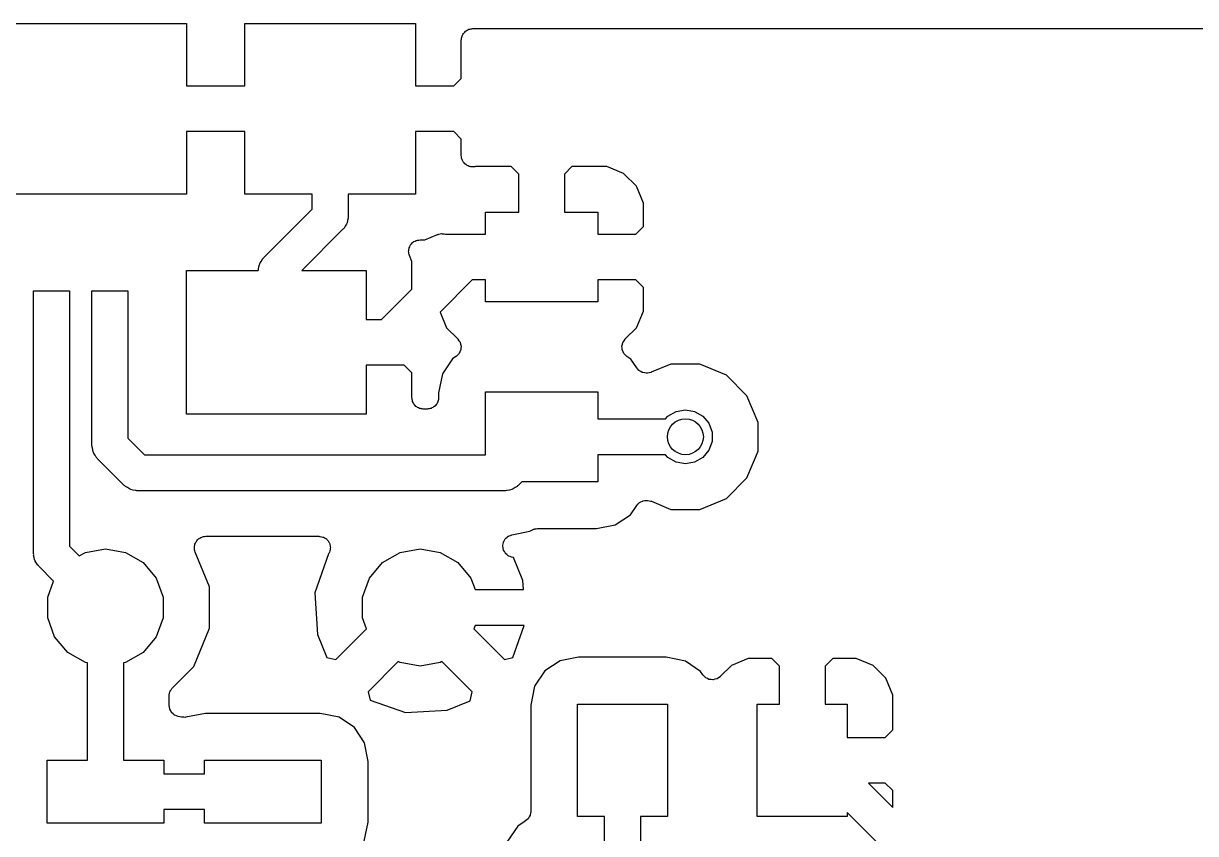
# Model space of a CAD drawing. Extents: x 0.2 to 50.9, y 0.2 to 28.3.
# Drawn here: x 9.84 to 22.87, y 18.98 to 28 of the extents above; entities that cross this region are included whole.
import ezdxf

# ---------------------------------------------------------------- set-up
doc = ezdxf.new("R2010")
doc.units = 0
doc.header["$MEASUREMENT"] = 0
doc.layers.add('BLACK', color=7, linetype='CONTINUOUS')

msp = doc.modelspace()

# ---------------------------------------------------------------- linework, layer by layer
at = {"layer": 'Black'}
for p, q in [((9.75, 28), (11.65, 28)), ((11.65, 28), (11.65, 27.304)), ((12.3, 27.304), (12.3, 28)), ((12.3, 28), (14.2, 28)), ((14.2, 28), (14.2, 27.304)), ((14.7377, 27.8966), (14.7462, 27.9038)), ((14.7462, 27.9038), (14.7534, 27.9123)), ((14.7534, 27.9123), (14.763, 27.9178)), ((14.763, 27.9178), (14.7715, 27.925)), ((14.7715, 27.925), (14.7819, 27.9288)), ((14.7819, 27.9288), (14.7916, 27.9343)), ((14.7916, 27.9343), (14.8025, 27.9363)), ((14.8025, 27.9363), (14.8129, 27.9401)), ((14.8129, 27.9401), (14.8241, 27.9401)), ((14.8241, 27.9401), (14.835, 27.942)), ((14.835, 27.942), (50.815, 27.942)), ((14.708, 27.815), (14.7099, 27.8259)), ((14.708, 27.3884), (14.708, 27.815)), ((14.7099, 27.8371), (14.7137, 27.8475)), ((14.7099, 27.8259), (14.7099, 27.8371)), ((14.7137, 27.8475), (14.7157, 27.8584)), ((14.7157, 27.8584), (14.7212, 27.8681)), ((14.7212, 27.8681), (14.725, 27.8785)), ((14.725, 27.8785), (14.7322, 27.887)), ((14.7322, 27.887), (14.7377, 27.8966)), ((14.6236, 27.304), (14.708, 27.3884)), ((11.65, 27.304), (12.3, 27.304)), ((14.2, 27.304), (14.6236, 27.304)), ((12.3, 26.796), (11.65, 26.796)), ((11.65, 26.796), (11.65, 26.1)), ((12.3, 26.1), (12.3, 26.796)), ((14.2, 26.796), (14.2, 26.1)), ((14.6236, 26.796), (14.2, 26.796)), ((14.708, 26.7116), (14.6236, 26.796)), ((14.708, 26.5293), (14.708, 26.7116)), ((14.7104, 26.5157), (14.708, 26.5293)), ((14.711, 26.5018), (14.7104, 26.5157)), ((14.7142, 26.4941), (14.711, 26.5018)), ((14.7157, 26.4859), (14.7142, 26.4941)), ((14.7226, 26.4739), (14.7157, 26.4859)), ((14.7279, 26.4611), (14.7226, 26.4739)), ((14.7335, 26.4549), (14.7279, 26.4611)), ((14.7377, 26.4477), (14.7335, 26.4549)), ((14.7483, 26.4388), (14.7377, 26.4477)), ((14.7577, 26.4286), (14.7483, 26.4388)), ((14.7651, 26.4247), (14.7577, 26.4286)), ((14.7715, 26.4193), (14.7651, 26.4247)), ((14.7845, 26.4146), (14.7715, 26.4193)), ((14.7968, 26.4082), (14.7845, 26.4146)), ((14.8051, 26.4071), (14.7968, 26.4082)), ((14.8129, 26.4043), (14.8051, 26.4071)), ((14.8268, 26.4043), (14.8129, 26.4043)), ((14.8405, 26.4025), (14.8268, 26.4043)), ((14.8487, 26.4043), (14.8405, 26.4025)), ((14.8571, 26.4043), (14.8487, 26.4043)), ((14.8673, 26.408), (14.8571, 26.4043)), ((15.2616, 26.408), (14.8673, 26.408)), ((15.346, 26.3236), (15.2616, 26.408)), ((15.9384, 26.408), (15.854, 26.3236)), ((16.326, 26.408), (15.9384, 26.408)), ((16.5128, 26.3307), (16.326, 26.408)), ((15.346, 25.9), (15.346, 26.3236)), ((15.854, 26.3236), (15.854, 25.9)), ((16.6557, 26.1878), (16.5128, 26.3307)), ((11.65, 26.1), (9.75, 26.1)), ((13.05, 26.1), (12.3, 26.1)), ((13.05, 25.9328), (13.05, 26.1)), ((14.2, 26.1), (13.45, 26.1)), ((13.45, 26.1), (13.45, 25.85)), ((16.733, 26.001), (16.6557, 26.1878)), ((16.733, 25.7384), (16.733, 26.001)), ((12.5086, 25.3914), (13.05, 25.9328)), ((13.4492, 25.8326), (13.4425, 25.8073)), ((13.45, 25.85), (13.4485, 25.8413)), ((13.4485, 25.8413), (13.4492, 25.8326)), ((14.975, 25.654), (14.975, 25.9)), ((14.975, 25.9), (15.346, 25.9)), ((15.854, 25.9), (16.225, 25.9)), ((16.225, 25.9), (16.225, 25.654)), ((13.3914, 25.7086), (12.9328, 25.25)), ((13.3965, 25.7158), (13.3914, 25.7086)), ((13.4032, 25.7214), (13.3965, 25.7158)), ((13.4163, 25.7441), (13.4032, 25.7214)), ((13.4313, 25.7655), (13.4163, 25.7441)), ((13.4335, 25.774), (13.4313, 25.7655)), ((13.4379, 25.7816), (13.4335, 25.774)), ((13.4425, 25.8073), (13.4379, 25.7816)), ((16.6486, 25.654), (16.733, 25.7384)), ((14.1577, 25.5517), (14.1666, 25.5623)), ((14.1666, 25.5623), (14.1739, 25.5665)), ((14.1739, 25.5665), (14.18, 25.5721)), ((14.18, 25.5721), (14.1928, 25.5774)), ((14.1928, 25.5774), (14.2048, 25.5843)), ((14.2048, 25.5843), (14.2131, 25.5858)), ((14.2131, 25.5858), (14.2208, 25.589)), ((14.2208, 25.589), (14.2346, 25.5896)), ((14.2346, 25.5896), (14.2483, 25.592)), ((14.2483, 25.592), (14.301, 25.592)), ((14.301, 25.592), (14.4435, 25.651)), ((14.4435, 25.651), (14.4516, 25.6528)), ((14.4516, 25.6528), (14.4592, 25.6563)), ((14.4592, 25.6563), (14.473, 25.6575)), ((14.473, 25.6575), (14.4865, 25.6605)), ((14.4865, 25.6605), (14.4948, 25.6595)), ((14.4948, 25.6595), (14.5032, 25.6602)), ((14.5032, 25.6602), (14.5165, 25.6566)), ((14.5165, 25.6566), (14.5303, 25.6548)), ((14.5303, 25.6548), (14.5318, 25.654)), ((14.5318, 25.654), (14.975, 25.654)), ((16.225, 25.654), (16.6486, 25.654)), ((14.1214, 25.4595), (14.1232, 25.4732)), ((14.1232, 25.4513), (14.1214, 25.4595)), ((14.1232, 25.4871), (14.126, 25.4949)), ((14.1232, 25.4732), (14.1232, 25.4871)), ((14.1232, 25.4429), (14.1232, 25.4513)), ((14.1279, 25.4299), (14.1232, 25.4429)), ((14.126, 25.4949), (14.1271, 25.5032)), ((14.1271, 25.5032), (14.1335, 25.5155)), ((14.1309, 25.4164), (14.1279, 25.4299)), ((14.1335, 25.5155), (14.1383, 25.5285)), ((14.1383, 25.5285), (14.1436, 25.5349)), ((14.1436, 25.5349), (14.1475, 25.5423)), ((14.1475, 25.5423), (14.1577, 25.5517)), ((12.4508, 25.2674), (12.4575, 25.2927)), ((12.4575, 25.2927), (12.4621, 25.3184)), ((12.4621, 25.3184), (12.4665, 25.326)), ((12.4665, 25.326), (12.4687, 25.3345)), ((12.4687, 25.3345), (12.4837, 25.3559)), ((12.4837, 25.3559), (12.4968, 25.3786)), ((12.4968, 25.3786), (12.5035, 25.3842)), ((12.5035, 25.3842), (12.5086, 25.3914)), ((14.158, 25.351), (14.1309, 25.4164)), ((14.158, 25.0408), (14.158, 25.351)), ((11.65, 23.65), (11.65, 25.25)), ((11.65, 25.25), (12.45, 25.25)), ((12.45, 25.25), (12.4515, 25.2587)), ((12.4515, 25.2587), (12.4508, 25.2674)), ((12.9328, 25.25), (13.65, 25.25)), ((13.65, 25.25), (13.65, 24.704)), ((13.8212, 24.704), (14.158, 25.0408)), ((14.8288, 25.146), (14.4713, 24.7885)), ((14.975, 25.146), (14.8288, 25.146)), ((14.975, 24.9), (14.975, 25.146)), ((16.6486, 25.146), (16.225, 25.146)), ((16.225, 25.146), (16.225, 24.9)), ((16.733, 25.0616), (16.6486, 25.146)), ((16.733, 24.799), (16.733, 25.0616)), ((9.95, 22.0999), (9.95, 25.025)), ((9.95, 25.025), (10.35, 25.025)), ((10.35, 25.025), (10.35, 22.1828)), ((10.6, 23.3), (10.6, 25.025)), ((10.6, 25.025), (11, 25.025)), ((11, 25.025), (11, 23.3828)), ((14.4713, 24.7885), (14.5443, 24.6122)), ((16.225, 24.9), (14.975, 24.9)), ((16.6557, 24.6122), (16.733, 24.799)), ((13.65, 24.704), (13.8212, 24.704)), ((14.5443, 24.6122), (14.668, 24.4886)), ((16.5316, 24.4881), (16.6557, 24.6122)), ((14.668, 24.4886), (14.669, 24.4871)), ((14.669, 24.4871), (14.6706, 24.4859)), ((14.6706, 24.4859), (14.6817, 24.469)), ((14.6817, 24.469), (14.6933, 24.4525)), ((14.6933, 24.4525), (14.6937, 24.4507)), ((14.6937, 24.4507), (14.6948, 24.4491)), ((14.6948, 24.4491), (14.6994, 24.4294)), ((14.6994, 24.4294), (14.7047, 24.4099)), ((14.7026, 24.3861), (14.7008, 24.366)), ((14.7049, 24.4061), (14.7026, 24.3861)), ((14.7047, 24.4099), (14.7045, 24.408)), ((14.7045, 24.408), (14.7049, 24.4061)), ((16.4947, 24.4072), (16.4949, 24.4083)), ((16.4969, 24.3864), (16.4947, 24.4072)), ((16.4948, 24.4094), (16.5003, 24.4297)), ((16.4949, 24.4083), (16.4948, 24.4094)), ((16.4987, 24.3655), (16.4969, 24.3864)), ((16.5003, 24.4297), (16.5054, 24.45)), ((16.5054, 24.45), (16.506, 24.4509)), ((16.506, 24.4509), (16.5063, 24.452)), ((16.5063, 24.452), (16.5183, 24.4692)), ((16.5183, 24.4692), (16.53, 24.4866)), ((16.53, 24.4866), (16.5309, 24.4872)), ((16.5309, 24.4872), (16.5316, 24.4881)), ((14.6111, 24.2685), (14.4971, 24.0997)), ((14.6479, 24.2927), (14.6111, 24.2685)), ((14.6493, 24.294), (14.6479, 24.2927)), ((14.651, 24.2948), (14.6493, 24.294)), ((14.6653, 24.3091), (14.651, 24.2948)), ((14.68, 24.3229), (14.6653, 24.3091)), ((14.6808, 24.3246), (14.68, 24.3229)), ((14.6822, 24.326), (14.6808, 24.3246)), ((14.6907, 24.3443), (14.6822, 24.326)), ((14.6998, 24.3623), (14.6907, 24.3443)), ((14.7, 24.3642), (14.6998, 24.3623)), ((14.7008, 24.366), (14.7, 24.3642)), ((16.4992, 24.3645), (16.4987, 24.3655)), ((16.4993, 24.3634), (16.4992, 24.3645)), ((16.5085, 24.3445), (16.4993, 24.3634)), ((16.5173, 24.3255), (16.5085, 24.3445)), ((16.5181, 24.3247), (16.5173, 24.3255)), ((16.5186, 24.3237), (16.5181, 24.3247)), ((16.5337, 24.3091), (16.5186, 24.3237)), ((16.5485, 24.2943), (16.5337, 24.3091)), ((16.5495, 24.2938), (16.5485, 24.2943)), ((16.5503, 24.2931), (16.5495, 24.2938)), ((16.5935, 24.2639), (16.5503, 24.2931)), ((16.6583, 24.1653), (16.5935, 24.2639)), ((14.0736, 24.196), (13.65, 24.196)), ((13.65, 24.196), (13.65, 23.65)), ((14.158, 24.1116), (14.0736, 24.196)), ((16.671, 24.1518), (16.6583, 24.1653)), ((16.6828, 24.1377), (16.671, 24.1518)), ((16.686, 24.1359), (16.6828, 24.1377)), ((16.6886, 24.1332), (16.686, 24.1359)), ((16.705, 24.1249), (16.6886, 24.1332)), ((16.721, 24.1157), (16.705, 24.1249)), ((17.04, 24.2081), (16.8209, 24.1176)), ((17.3614, 24.2079), (17.04, 24.2081)), ((17.6583, 24.0846), (17.3614, 24.2079)), ((14.158, 23.835), (14.158, 24.1116)), ((14.4971, 24.0997), (14.4546, 23.8874)), ((16.7247, 24.115), (16.721, 24.1157)), ((16.728, 24.1134), (16.7247, 24.115)), ((16.7463, 24.1112), (16.728, 24.1134)), ((16.7645, 24.108), (16.7463, 24.1112)), ((16.7724, 24.108), (16.7645, 24.108)), ((16.7751, 24.1085), (16.7724, 24.108)), ((16.7778, 24.1081), (16.7751, 24.1085)), ((16.7968, 24.1123), (16.7778, 24.1081)), ((16.8159, 24.1157), (16.7968, 24.1123)), ((16.8182, 24.117), (16.8159, 24.1157)), ((16.8209, 24.1176), (16.8182, 24.117)), ((17.8854, 23.8571), (17.6583, 24.0846)), ((14.4546, 23.8874), (14.4546, 23.835)), ((14.975, 23.2), (14.975, 23.9)), ((14.975, 23.9), (16.225, 23.9)), ((16.225, 23.9), (16.225, 23.6)), ((14.1599, 23.8241), (14.158, 23.835)), ((14.1599, 23.8129), (14.1599, 23.8241)), ((14.1637, 23.8025), (14.1599, 23.8129)), ((14.1657, 23.7916), (14.1637, 23.8025)), ((14.1712, 23.7819), (14.1657, 23.7916)), ((14.175, 23.7715), (14.1712, 23.7819)), ((14.1822, 23.763), (14.175, 23.7715)), ((14.1877, 23.7534), (14.1822, 23.763)), ((14.1962, 23.7462), (14.1877, 23.7534)), ((14.2034, 23.7377), (14.1962, 23.7462)), ((14.213, 23.7322), (14.2034, 23.7377)), ((14.2215, 23.725), (14.213, 23.7322)), ((14.3996, 23.7322), (14.3911, 23.725)), ((14.4092, 23.7377), (14.3996, 23.7322)), ((14.4163, 23.7462), (14.4092, 23.7377)), ((14.4248, 23.7534), (14.4163, 23.7462)), ((14.4304, 23.763), (14.4248, 23.7534)), ((14.4375, 23.7715), (14.4304, 23.763)), ((14.4413, 23.7819), (14.4375, 23.7715)), ((14.4469, 23.7916), (14.4413, 23.7819)), ((14.4488, 23.8025), (14.4469, 23.7916)), ((14.4526, 23.8129), (14.4488, 23.8025)), ((14.4546, 23.835), (14.4526, 23.8241)), ((14.4526, 23.8241), (14.4526, 23.8129)), ((18.0081, 23.56), (17.8854, 23.8571)), ((13.65, 23.65), (11.65, 23.65)), ((14.2319, 23.7212), (14.2215, 23.725)), ((14.2416, 23.7157), (14.2319, 23.7212)), ((14.2525, 23.7137), (14.2416, 23.7157)), ((14.2629, 23.7099), (14.2525, 23.7137)), ((14.2741, 23.7099), (14.2629, 23.7099)), ((14.285, 23.708), (14.2741, 23.7099)), ((14.3276, 23.708), (14.285, 23.708)), ((14.3385, 23.7099), (14.3276, 23.708)), ((14.3496, 23.7099), (14.3385, 23.7099)), ((14.3601, 23.7137), (14.3496, 23.7099)), ((14.371, 23.7157), (14.3601, 23.7137)), ((14.3806, 23.7212), (14.371, 23.7157)), ((14.3911, 23.725), (14.3806, 23.7212)), ((16.225, 23.6), (16.9807, 23.6)), ((16.9807, 23.6), (17.0064, 23.6307)), ((17.0064, 23.6307), (17.097, 23.683)), ((17.097, 23.683), (17.2, 23.7011)), ((17.2, 23.7011), (17.303, 23.683)), ((17.303, 23.683), (17.3936, 23.6307)), ((17.3936, 23.6307), (17.4608, 23.5506)), ((17.4608, 23.5506), (17.4966, 23.4523)), ((18.0079, 23.2386), (18.0081, 23.56)), ((11, 23.3828), (11.1828, 23.2)), ((17.4966, 23.3477), (17.4608, 23.2494)), ((17.4966, 23.4523), (17.4966, 23.3477)), ((10.6015, 23.2913), (10.6, 23.3)), ((10.6008, 23.2826), (10.6015, 23.2913)), ((10.6075, 23.2573), (10.6008, 23.2826)), ((10.6121, 23.2316), (10.6075, 23.2573)), ((10.6165, 23.224), (10.6121, 23.2316)), ((10.6187, 23.2155), (10.6165, 23.224)), ((10.6337, 23.1941), (10.6187, 23.2155)), ((17.4608, 23.2494), (17.3936, 23.1693)), ((17.8846, 22.9417), (18.0079, 23.2386)), ((10.6468, 23.1714), (10.6337, 23.1941)), ((10.6535, 23.1658), (10.6468, 23.1714)), ((10.6586, 23.1586), (10.6535, 23.1658)), ((10.9586, 22.8586), (10.6586, 23.1586)), ((11.1828, 23.2), (14.975, 23.2)), ((16.9807, 23.2), (16.225, 23.2)), ((16.225, 23.2), (16.225, 22.9)), ((17.0064, 23.1693), (16.9807, 23.2)), ((17.097, 23.117), (17.0064, 23.1693)), ((17.2, 23.0989), (17.097, 23.117)), ((17.303, 23.117), (17.2, 23.0989)), ((17.3936, 23.1693), (17.303, 23.117)), ((10.9658, 22.8535), (10.9586, 22.8586)), ((10.9714, 22.8468), (10.9658, 22.8535)), ((10.9941, 22.8337), (10.9714, 22.8468)), ((11.0155, 22.8187), (10.9941, 22.8337)), ((11.024, 22.8165), (11.0155, 22.8187)), ((11.0316, 22.8121), (11.024, 22.8165)), ((15.276, 22.8165), (15.2684, 22.8121)), ((15.2845, 22.8187), (15.276, 22.8165)), ((15.3059, 22.8337), (15.2845, 22.8187)), ((15.3286, 22.8468), (15.3059, 22.8337)), ((15.3342, 22.8535), (15.3286, 22.8468)), ((15.3414, 22.8586), (15.3342, 22.8535)), ((15.3828, 22.9), (15.3414, 22.8586)), ((16.225, 22.9), (15.3828, 22.9)), ((17.6571, 22.7146), (17.8846, 22.9417)), ((11.0573, 22.8075), (11.0316, 22.8121)), ((11.0826, 22.8008), (11.0573, 22.8075)), ((11.0913, 22.8015), (11.0826, 22.8008)), ((11.1, 22.8), (11.0913, 22.8015)), ((15.2, 22.8), (11.1, 22.8)), ((15.2087, 22.8015), (15.2, 22.8)), ((15.2174, 22.8008), (15.2087, 22.8015)), ((15.2427, 22.8075), (15.2174, 22.8008)), ((15.2684, 22.8121), (15.2427, 22.8075)), ((16.7213, 22.6843), (16.7257, 22.6851)), ((16.7257, 22.6851), (16.7298, 22.6871)), ((16.7298, 22.6871), (16.7474, 22.6889)), ((16.7474, 22.6889), (16.7648, 22.692)), ((16.7648, 22.692), (16.7728, 22.692)), ((16.7728, 22.692), (16.7756, 22.6915)), ((16.7756, 22.6915), (16.7784, 22.6919)), ((16.7784, 22.6919), (16.7972, 22.6877)), ((16.7972, 22.6877), (16.8162, 22.6843)), ((17.36, 22.5919), (17.6571, 22.7146)), ((16.5889, 22.5315), (16.6595, 22.6361)), ((16.6595, 22.6361), (16.6718, 22.6488)), ((16.6718, 22.6488), (16.6831, 22.6623)), ((16.6831, 22.6623), (16.687, 22.6645)), ((16.687, 22.6645), (16.6901, 22.6678)), ((16.6901, 22.6678), (16.706, 22.6755)), ((16.706, 22.6755), (16.7213, 22.6843)), ((16.8162, 22.6843), (16.8187, 22.6829)), ((16.8187, 22.6829), (16.8215, 22.6823)), ((16.8215, 22.6823), (17.0386, 22.5921)), ((17.0386, 22.5921), (17.36, 22.5919)), ((16.4183, 22.4194), (16.5889, 22.5315)), ((15.2302, 22.2927), (15.2352, 22.2946)), ((15.2352, 22.2946), (15.2396, 22.2978)), ((15.2396, 22.2978), (15.2557, 22.3026)), ((15.2557, 22.3026), (15.2713, 22.3087)), ((15.2713, 22.3087), (15.47, 22.3482)), ((15.47, 22.3482), (15.4849, 22.3582)), ((15.4849, 22.3582), (15.4988, 22.3643)), ((15.4988, 22.3643), (15.512, 22.3719)), ((15.4988, 22.3643), (15.4988, 22.3643)), ((15.512, 22.3719), (15.5189, 22.3731)), ((15.5189, 22.3731), (15.5253, 22.3759)), ((15.5189, 22.3731), (15.5189, 22.3731)), ((15.5253, 22.3759), (15.5405, 22.3769)), ((15.5405, 22.3769), (15.5555, 22.3796)), ((15.5405, 22.3769), (15.5405, 22.3769)), ((15.5555, 22.3796), (16.2128, 22.3796)), ((16.2128, 22.3796), (16.4183, 22.4194)), ((10.35, 22.1828), (10.4587, 22.0741)), ((11.7389, 22.1596), (11.7407, 22.1733)), ((11.7407, 22.1871), (11.7436, 22.195)), ((11.7407, 22.1733), (11.7407, 22.1871)), ((11.7436, 22.195), (11.7447, 22.2033)), ((11.7447, 22.2033), (11.7511, 22.2155)), ((11.7511, 22.2155), (11.7558, 22.2285)), ((11.7558, 22.2285), (11.7612, 22.2349)), ((11.7612, 22.2349), (11.7651, 22.2424)), ((11.7651, 22.2424), (11.7753, 22.2517)), ((11.7753, 22.2517), (11.7842, 22.2623)), ((11.7842, 22.2623), (11.7914, 22.2665)), ((11.7914, 22.2665), (11.7977, 22.2722)), ((11.7977, 22.2722), (11.8104, 22.2774)), ((11.8104, 22.2774), (11.8224, 22.2843)), ((11.8224, 22.2843), (11.8306, 22.2858)), ((11.8306, 22.2858), (11.8384, 22.289)), ((11.8384, 22.289), (11.8522, 22.2896)), ((11.8522, 22.2896), (11.8658, 22.292)), ((11.8658, 22.292), (13.1249, 22.292)), ((13.1249, 22.292), (13.132, 22.2908)), ((13.132, 22.2908), (13.1391, 22.2912)), ((13.1391, 22.2912), (13.1535, 22.287)), ((13.1535, 22.287), (13.1683, 22.2843)), ((13.1683, 22.2843), (13.1746, 22.2808)), ((13.1746, 22.2808), (13.1814, 22.2787)), ((13.1814, 22.2787), (13.1935, 22.2698)), ((13.1935, 22.2698), (13.2065, 22.2623)), ((13.2065, 22.2623), (13.2111, 22.2568)), ((13.2111, 22.2568), (13.2169, 22.2526)), ((13.2169, 22.2526), (13.2252, 22.24)), ((13.2252, 22.24), (13.2349, 22.2285)), ((13.2349, 22.2285), (13.2373, 22.2218)), ((13.2373, 22.2218), (13.2413, 22.2158)), ((13.2413, 22.2158), (13.2448, 22.2012)), ((13.2448, 22.2012), (13.25, 22.1871)), ((13.25, 22.1871), (13.25, 22.1799)), ((13.25, 22.1799), (13.2517, 22.1729)), ((13.2517, 22.1729), (13.25, 22.158)), ((15.1691, 22.1813), (15.1699, 22.1867)), ((15.1724, 22.1649), (15.1691, 22.1813)), ((15.1693, 22.192), (15.1733, 22.2084)), ((15.1699, 22.1867), (15.1693, 22.192)), ((15.1743, 22.1482), (15.1724, 22.1649)), ((15.1733, 22.2084), (15.1758, 22.2249)), ((15.1758, 22.2249), (15.1784, 22.2297)), ((15.1784, 22.2297), (15.1797, 22.2349)), ((15.1797, 22.2349), (15.189, 22.2489)), ((15.189, 22.2489), (15.197, 22.2636)), ((15.197, 22.2636), (15.2011, 22.2672)), ((15.2011, 22.2672), (15.2041, 22.2717)), ((15.2041, 22.2717), (15.2176, 22.2816)), ((15.2176, 22.2816), (15.2302, 22.2927)), ((9.95153, 22.0913), (9.95, 22.0999)), ((9.95076, 22.0825), (9.95153, 22.0913)), ((9.95752, 22.0573), (9.95076, 22.0825)), ((9.96206, 22.0315), (9.95752, 22.0573)), ((10.4587, 22.0741), (10.5267, 22.1134)), ((10.5267, 22.1134), (10.7499, 22.1527)), ((10.7499, 22.1527), (10.9732, 22.1134)), ((10.9732, 22.1134), (11.1695, 22)), ((11.7407, 22.1514), (11.7389, 22.1596)), ((11.7407, 22.1429), (11.7407, 22.1514)), ((11.7454, 22.13), (11.7407, 22.1429)), ((11.7484, 22.1165), (11.7454, 22.13)), ((11.9084, 21.7294), (11.7484, 22.1165)), ((13.2317, 22.0977), (13.0804, 21.6631)), ((13.2349, 22.1015), (13.2317, 22.0977)), ((13.24, 22.1156), (13.2349, 22.1015)), ((13.2467, 22.1291), (13.24, 22.1156)), ((13.2475, 22.1362), (13.2467, 22.1291)), ((13.25, 22.1429), (13.2475, 22.1362)), ((13.25, 22.158), (13.25, 22.1429)), ((13.8305, 22), (14.0268, 22.1134)), ((14.0268, 22.1134), (14.2501, 22.1527)), ((14.2501, 22.1527), (14.4733, 22.1134)), ((14.4733, 22.1134), (14.6696, 22)), ((15.1767, 22.1434), (15.1743, 22.1482)), ((15.1777, 22.1381), (15.1767, 22.1434)), ((15.1864, 22.1237), (15.1777, 22.1381)), ((15.1939, 22.1087), (15.1864, 22.1237)), ((15.1978, 22.105), (15.1939, 22.1087)), ((15.2006, 22.1004), (15.1978, 22.105)), ((15.2137, 22.0899), (15.2006, 22.1004)), ((15.2258, 22.0783), (15.2137, 22.0899)), ((15.2308, 22.0761), (15.2258, 22.0783)), ((15.235, 22.0728), (15.2308, 22.0761)), ((15.2509, 22.0674), (15.235, 22.0728)), ((15.2663, 22.0607), (15.2509, 22.0674)), ((15.2873, 22.0556), (15.2663, 22.0607)), ((15.3928, 21.8007), (15.2873, 22.0556)), ((9.96646, 22.0239), (9.96206, 22.0315)), ((9.96874, 22.0154), (9.96646, 22.0239)), ((9.98372, 21.994), (9.96874, 22.0154)), ((9.99679, 21.9714), (9.98372, 21.994)), ((10.0035, 21.9657), (9.99679, 21.9714)), ((10.0086, 21.9585), (10.0035, 21.9657)), ((10.1729, 21.7942), (10.0086, 21.9585)), ((11.1695, 22), (11.3152, 21.8264)), ((13.6848, 21.8264), (13.8305, 22)), ((14.6696, 22), (14.8153, 21.8264)), ((10.1071, 21.6133), (10.1729, 21.7942)), ((11.3152, 21.8264), (11.3927, 21.6133)), ((13.6073, 21.6133), (13.6848, 21.8264)), ((14.8153, 21.8264), (14.8613, 21.7)), ((15.3987, 21.7), (15.3928, 21.8007)), ((11.908, 21.2686), (11.9084, 21.7294)), ((13.0804, 21.6631), (13.1073, 21.1993)), ((14.8613, 21.7), (15.3987, 21.7)), ((10.1071, 21.3867), (10.1071, 21.6133)), ((11.3927, 21.6133), (11.3927, 21.3867)), ((13.6073, 21.3867), (13.6073, 21.6133)), ((10.1847, 21.1736), (10.1071, 21.3867)), ((11.3927, 21.3867), (11.3152, 21.1736)), ((13.6527, 21.2618), (13.6073, 21.3867)), ((11.7313, 20.8431), (11.908, 21.2686)), ((13.3114, 20.9206), (13.6527, 21.2618)), ((14.8613, 21.3), (14.8474, 21.2618)), ((14.8474, 21.2618), (15.1887, 20.9206)), ((15.4068, 21.3), (14.8613, 21.3)), ((15.2827, 20.9433), (15.4068, 21.3)), ((10.3304, 21), (10.1847, 21.1736)), ((11.3152, 21.1736), (11.1695, 21)), ((13.1073, 21.1993), (13.2129, 20.9444)), ((10.5267, 20.8866), (10.3304, 21)), ((11.1695, 21), (10.9732, 20.8866)), ((10.5499, 20.8825), (10.5267, 20.8866)), ((10.5499, 19.8), (10.5499, 20.8825)), ((10.9732, 20.8866), (10.9499, 20.8825)), ((10.9499, 20.8825), (10.9499, 19.8)), ((13.2129, 20.9444), (13.3114, 20.9206)), ((14.0072, 20.898), (13.6707, 20.5614)), ((14.0268, 20.8866), (14.0072, 20.898)), ((14.2501, 20.8473), (14.0268, 20.8866)), ((14.4733, 20.8866), (14.2501, 20.8473)), ((14.4929, 20.898), (14.4733, 20.8866)), ((14.8295, 20.5614), (14.4929, 20.898)), ((15.1887, 20.9206), (15.2827, 20.9433)), ((15.8067, 20.9056), (15.6361, 20.7935)), ((16.0122, 20.9454), (15.8067, 20.9056)), ((16.9874, 20.9454), (16.0122, 20.9454)), ((17.1997, 20.9029), (16.9874, 20.9454)), ((17.3685, 20.7889), (17.1997, 20.9029)), ((17.899, 20.933), (17.7122, 20.8557)), ((18.1616, 20.933), (17.899, 20.933)), ((18.246, 20.8486), (18.1616, 20.933)), ((18.8384, 20.933), (18.754, 20.8486)), ((19.101, 20.933), (18.8384, 20.933)), ((19.2878, 20.8557), (19.101, 20.933)), ((11.4952, 20.6074), (11.7313, 20.8431)), ((15.6361, 20.7935), (15.5221, 20.6247)), ((17.3927, 20.7521), (17.3685, 20.7889)), ((17.394, 20.7507), (17.3927, 20.7521)), ((17.3948, 20.749), (17.394, 20.7507)), ((17.4091, 20.7347), (17.3948, 20.749)), ((17.4229, 20.72), (17.4091, 20.7347)), ((17.5859, 20.7294), (17.569, 20.7183)), ((17.5871, 20.731), (17.5859, 20.7294)), ((17.5886, 20.732), (17.5871, 20.731)), ((17.7122, 20.8557), (17.5886, 20.732)), ((18.246, 20.425), (18.246, 20.8486)), ((18.754, 20.8486), (18.754, 20.425)), ((19.4307, 20.7128), (19.2878, 20.8557)), ((11.4794, 20.5848), (11.4877, 20.5992)), ((11.4877, 20.5992), (11.492, 20.6028)), ((11.492, 20.6028), (11.4952, 20.6074)), ((15.5221, 20.6247), (15.4796, 20.4124)), ((17.4246, 20.7192), (17.4229, 20.72)), ((17.426, 20.7178), (17.4246, 20.7192)), ((17.4443, 20.7093), (17.426, 20.7178)), ((17.4623, 20.7002), (17.4443, 20.7093)), ((17.4642, 20.7), (17.4623, 20.7002)), ((17.466, 20.6992), (17.4642, 20.7)), ((17.4861, 20.6974), (17.466, 20.6992)), ((17.5061, 20.6951), (17.4861, 20.6974)), ((17.508, 20.6955), (17.5061, 20.6951)), ((17.5099, 20.6953), (17.508, 20.6955)), ((17.5294, 20.7006), (17.5099, 20.6953)), ((17.5491, 20.7052), (17.5294, 20.7006)), ((17.5507, 20.7063), (17.5491, 20.7052)), ((17.5525, 20.7067), (17.5507, 20.7063)), ((17.569, 20.7183), (17.5525, 20.7067)), ((19.508, 20.526), (19.4307, 20.7128)), ((11.4579, 20.5175), (11.4589, 20.5231)), ((11.4579, 20.4104), (11.4579, 20.5175)), ((11.4584, 20.5287), (11.4627, 20.5447)), ((11.4589, 20.5231), (11.4584, 20.5287)), ((11.4627, 20.5447), (11.4656, 20.561)), ((11.4656, 20.561), (11.4684, 20.5658)), ((11.4684, 20.5658), (11.4699, 20.5713)), ((11.4699, 20.5713), (11.4794, 20.5848)), ((13.6707, 20.5614), (13.6934, 20.4674)), ((14.8057, 20.4628), (14.8295, 20.5614)), ((14.8295, 20.5614), (14.8295, 20.5614)), ((19.508, 20.1384), (19.508, 20.526)), ((11.4615, 20.3901), (11.4579, 20.4104)), ((11.4646, 20.3697), (11.4615, 20.3901)), ((11.4653, 20.3684), (11.4646, 20.3697)), ((11.4656, 20.3669), (11.4653, 20.3684)), ((11.4759, 20.3491), (11.4656, 20.3669)), ((11.4858, 20.331), (11.4759, 20.3491)), ((13.6934, 20.4674), (14.087, 20.3304)), ((14.087, 20.3304), (14.5508, 20.3572)), ((14.5508, 20.3572), (14.8057, 20.4628)), ((15.4796, 20.4124), (15.4796, 19.2307)), ((16, 19.175), (16, 20.425)), ((16, 20.425), (17, 20.425)), ((17, 20.425), (17, 19.175)), ((18, 19.175), (18, 20.425)), ((18, 20.425), (18.246, 20.425)), ((18.754, 20.425), (19, 20.425)), ((19, 20.425), (19, 20.054)), ((11.4869, 20.33), (11.4858, 20.331)), ((11.4877, 20.3287), (11.4869, 20.33)), ((11.5034, 20.3155), (11.4877, 20.3287)), ((11.5189, 20.3019), (11.5034, 20.3155)), ((11.5203, 20.3013), (11.5189, 20.3019)), ((11.5214, 20.3004), (11.5203, 20.3013)), ((11.5408, 20.2933), (11.5214, 20.3004)), ((11.56, 20.2858), (11.5408, 20.2933)), ((11.5963, 20.2785), (11.56, 20.2858)), ((11.5989, 20.2785), (11.5963, 20.2785)), ((11.6014, 20.2776), (11.5989, 20.2785)), ((11.6209, 20.278), (11.6014, 20.2776)), ((11.6404, 20.2775), (11.6209, 20.278)), ((11.6429, 20.2783), (11.6404, 20.2775)), ((11.6455, 20.2784), (11.6429, 20.2783)), ((11.8622, 20.3204), (11.6455, 20.2784)), ((13.1374, 20.3204), (11.8622, 20.3204)), ((13.3497, 20.2779), (13.1374, 20.3204)), ((13.5185, 20.1639), (13.3497, 20.2779)), ((13.6306, 19.9933), (13.5185, 20.1639)), ((19.4236, 20.054), (19.508, 20.1384)), ((13.6704, 19.7878), (13.6306, 19.9933)), ((19, 20.054), (19.4236, 20.054)), ((10.1, 19.1), (10.1, 19.8)), ((10.1, 19.8), (10.5499, 19.8)), ((10.9499, 19.8), (11.4, 19.8)), ((11.4, 19.8), (11.4, 19.65)), ((11.85, 19.65), (11.85, 19.8)), ((11.85, 19.8), (13.15, 19.8)), ((13.15, 19.8), (13.15, 19.1)), ((13.6704, 19.1126), (13.6704, 19.7878)), ((11.4, 19.65), (11.85, 19.65)), ((19.4236, 19.546), (19.2368, 19.546)), ((19.2368, 19.546), (19.508, 19.2748)), ((19.508, 19.4616), (19.4236, 19.546)), ((19.508, 19.2748), (19.508, 19.4616)), ((11.85, 19.25), (11.4, 19.25)), ((11.4, 19.25), (11.4, 19.1)), ((11.85, 19.1), (11.85, 19.25)), ((15.4627, 19.1713), (15.4544, 19.1548)), ((15.4719, 19.1873), (15.4627, 19.1713)), ((15.4725, 19.1909), (15.4719, 19.1873)), ((15.4742, 19.1942), (15.4725, 19.1909)), ((15.4764, 19.2125), (15.4742, 19.1942)), ((15.4796, 19.2307), (15.4764, 19.2125)), ((16.3, 19.175), (16, 19.175)), ((16.3, 18.7828), (16.3, 19.175)), ((17, 19.175), (16.7, 19.175)), ((16.7, 19.175), (16.7, 18.7)), ((19, 19.175), (18, 19.175)), ((19.4, 18.8172), (19, 19.2172)), ((19, 19.2172), (19, 19.175)), ((11.4, 19.1), (10.1, 19.1)), ((13.15, 19.1), (11.85, 19.1)), ((13.6279, 18.9003), (13.6704, 19.1126)), ((15.3356, 19.0676), (15.2216, 18.8988)), ((15.4068, 19.1144), (15.3356, 19.0676)), ((15.4223, 19.1246), (15.4068, 19.1144)), ((15.4357, 19.1372), (15.4223, 19.1246)), ((15.4498, 19.1491), (15.4357, 19.1372)), ((15.4517, 19.1523), (15.4498, 19.1491)), ((15.4544, 19.1548), (15.4517, 19.1523))]:
    msp.add_line(p, q, dxfattribs=at)
msp.add_circle((17.2, 23.4), 0.2, dxfattribs=at)

doc.saveas('drawing.dxf')
